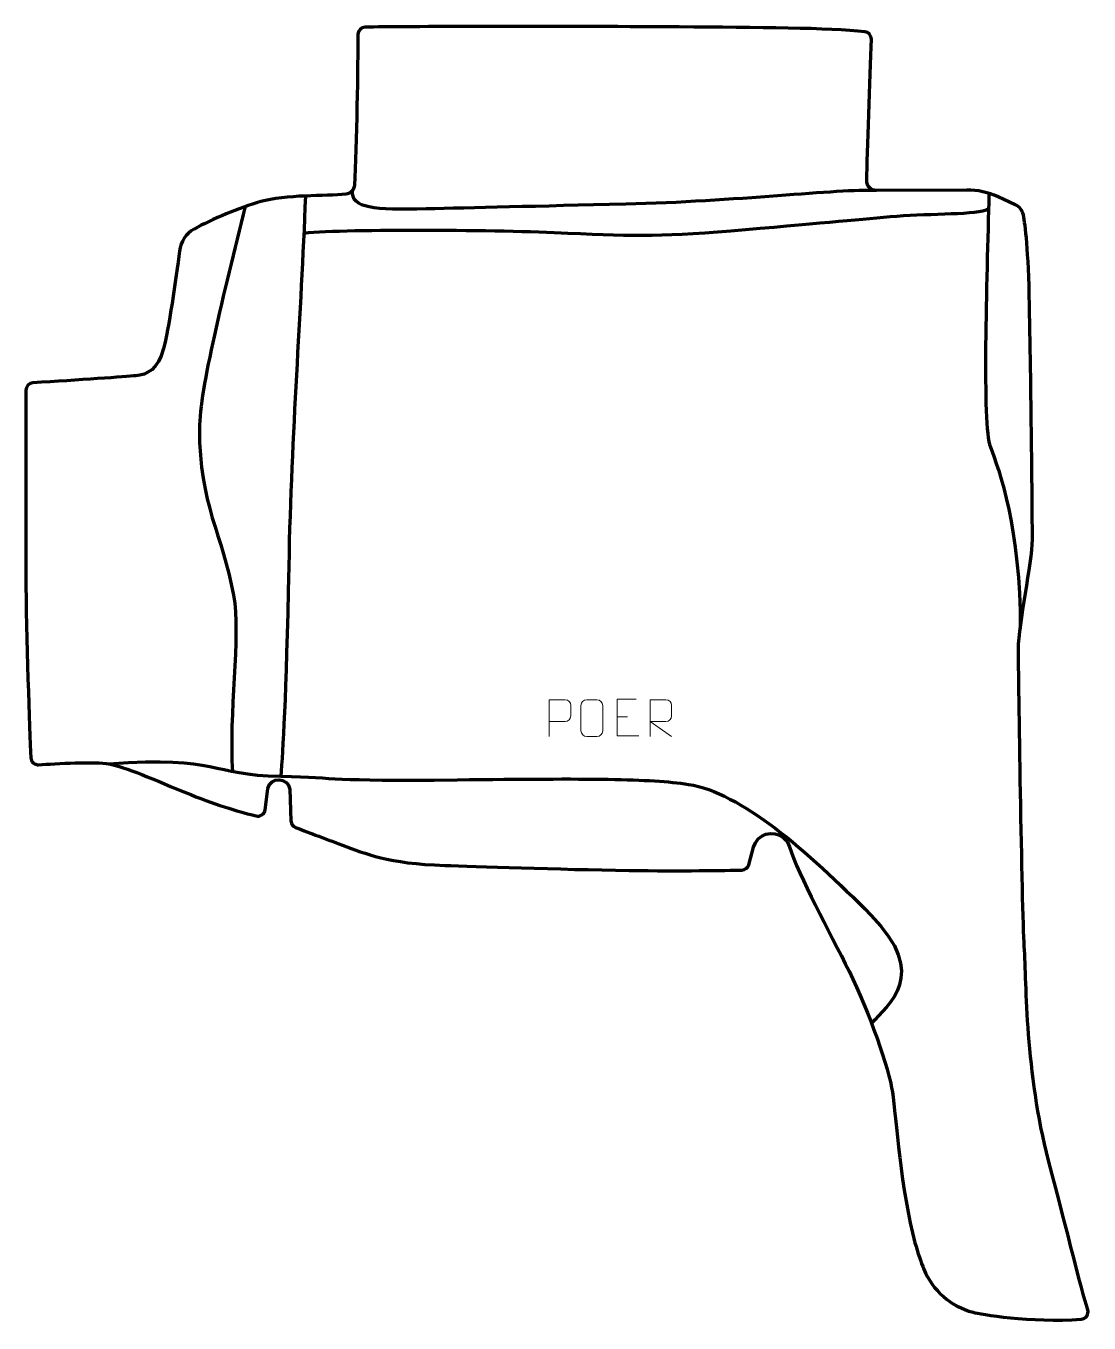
# Model space of a CAD drawing. Header units: millimetres. Extents: x -362 to 363, y -444 to 442.
import ezdxf

# ---------------------------------------------------------------- set-up
doc = ezdxf.new("R2010")
doc.units = ezdxf.units.MM
doc.header["$MEASUREMENT"] = 0
for name, color, linetype in [('layer 1', 7, 'Continuous'), ('layer 2', 7, 'Continuous'), ('layer 3', 7, 'Continuous')]:
    doc.layers.add(name, color=color, linetype=linetype)

msp = doc.modelspace()

# ---------------------------------------------------------------- linework, layer by layer
at = {"layer": 'layer 1', "color": 250, "lineweight": 9}
for points, knots in [([(-5.2438, -43.0918), (-5.2438, -43.0918), (-5.2438, -18.1382), (-5.2438, -18.1382), (-5.2438, -18.1382), (-1.6488, -18.1382), (1.9465, -18.1382), (5.5419, -18.1382), (5.5419, -18.1382), (7.8671, -18.1761), (9.4245, -19.6662), (9.4203, -22.0323), (9.4203, -22.0323), (9.4199, -24.068), (9.4199, -27.1273), (9.4203, -29.1633), (9.4203, -29.1633), (9.4138, -31.0387), (7.6016, -32.9806), (5.592, -32.9997), (5.592, -32.9997), (5.592, -32.9997), (-5.2438, -32.9997), (-5.2438, -32.9997)], [0, 0, 0, 0, 0.14285714, 0.14285714, 0.14285714, 0.14285714, 0.28571429, 0.28571429, 0.28571429, 0.28571429, 0.42857143, 0.42857143, 0.42857143, 0.42857143, 0.57142857, 0.57142857, 0.57142857, 0.57142857, 0.71428571, 0.71428571, 0.71428571, 0.71428571, 1, 1, 1, 1]), ([(20.276, -18.1428), (22.6017, -18.1428), (24.9278, -18.1428), (27.2539, -18.1428), (27.2539, -18.1428), (29.2005, -18.1072), (31.1919, -19.5988), (31.2186, -22.0364), (31.2186, -22.0364), (31.2182, -27.7833), (31.2182, -33.5306), (31.2186, -39.2783), (31.2186, -39.2783), (31.0788, -41.6017), (29.4016, -43.0813), (27.2539, -43.0921), (27.2539, -43.0921), (24.922, -43.0917), (22.5901, -43.0917), (20.2586, -43.0921), (20.2586, -43.0921), (18.3336, -43.1975), (16.3615, -41.313), (16.3727, -39.2957), (16.3727, -39.2957), (16.373, -33.5256), (16.373, -27.7559), (16.3727, -21.9866), (16.3727, -21.9866), (16.3769, -19.8485), (18.1236, -18.1293), (20.276, -18.1428)], [0, 0, 0, 0, 0.11111111, 0.11111111, 0.11111111, 0.11111111, 0.22222222, 0.22222222, 0.22222222, 0.22222222, 0.33333333, 0.33333333, 0.33333333, 0.33333333, 0.44444444, 0.44444444, 0.44444444, 0.44444444, 0.55555556, 0.55555556, 0.55555556, 0.55555556, 0.66666667, 0.66666667, 0.66666667, 0.66666667, 0.77777778, 0.77777778, 0.77777778, 0.77777778, 1, 1, 1, 1]), ([(53.9241, -17.7776), (53.9241, -17.7776), (41.0502, -17.7776), (41.0502, -17.7776), (41.0502, -17.7776), (41.0502, -17.7776), (41.0502, -42.7312), (41.0502, -42.7312), (41.0502, -42.7312), (41.0502, -42.7312), (55.916, -42.7312), (55.916, -42.7312)], [0, 0, 0, 0, 0.25, 0.25, 0.25, 0.25, 0.5, 0.5, 0.5, 0.5, 1, 1, 1, 1]), ([(63.5089, -43.0879), (63.5089, -43.0879), (63.5089, -18.1344), (63.5089, -18.1344), (63.5089, -18.1344), (67.1037, -18.1344), (70.6992, -18.1344), (74.2944, -18.1344), (74.2944, -18.1344), (76.6197, -18.1721), (78.177, -19.6621), (78.1729, -22.0285), (78.1729, -22.0285), (78.1725, -24.064), (78.1725, -27.1234), (78.1729, -29.1594), (78.1729, -29.1594), (78.1664, -31.0349), (76.3541, -32.9767), (74.3446, -32.9958), (74.3446, -32.9958), (74.3446, -32.9958), (63.5089, -32.9958), (63.5089, -32.9958), (63.5089, -32.9958), (63.5089, -32.9958), (78.1636, -43.0879), (78.1636, -43.0879)], [0, 0, 0, 0, 0.125, 0.125, 0.125, 0.125, 0.25, 0.25, 0.25, 0.25, 0.375, 0.375, 0.375, 0.375, 0.5, 0.5, 0.5, 0.5, 0.625, 0.625, 0.625, 0.625, 0.75, 0.75, 0.75, 0.75, 1, 1, 1, 1])]:
    msp.add_open_spline(points, degree=3, knots=knots, dxfattribs=at)
msp.add_open_spline([(41.0502, -29.6573), (41.0502, -29.6573), (48.2183, -29.6573), (48.2183, -29.6573)], degree=3, dxfattribs=at)
at = {"layer": 'layer 2', "color": 230, "lineweight": 200}
msp.add_open_spline([(-353.6565, -62.4227), (-356.4534, -62.6016), (-358.848, -60.4457), (-358.964, -57.6454), (-358.964, -57.6454), (-359.7346, -39.0621), (-362.2992, 25.9016), (-362.2992, 67.1889), (-362.2992, 67.1889), (-362.2992, 67.1889), (-362.2992, 193.2234), (-362.2992, 193.2234), (-362.2992, 193.2234), (-362.2992, 195.8692), (-360.2404, 198.0575), (-357.5992, 198.2187), (-357.5992, 198.2187), (-326.293, 200.1311), (-294.4611, 202.3162), (-287.3213, 203.0687), (-287.3213, 203.0687), (-279.8233, 203.8586), (-272.3254, 207.0187), (-268.3792, 221.6336), (-268.3792, 221.6336), (-265.1647, 233.5385), (-259.8553, 269.8185), (-257.5704, 288.201), (-257.5704, 288.201), (-256.7855, 294.5161), (-253.0567, 300.0988), (-247.4941, 303.1898), (-247.4941, 303.1898), (-235.3141, 309.9579), (-216.9492, 317.7119), (-202.0828, 321.9633), (-202.0828, 321.9633), (-185.6518, 326.6623), (-157.5382, 325.6572), (-144.1337, 326.9455), (-144.1337, 326.9455), (-140.8977, 327.2567), (-138.3813, 329.8905), (-138.1876, 333.1357), (-138.1876, 333.1357), (-136.6446, 358.9975), (-135.9302, 416.6241), (-135.806, 436.0153), (-135.806, 436.0153), (-135.7888, 438.7274), (-133.6132, 440.9284), (-130.9014, 440.9764), (-130.9014, 440.9764), (-105.3881, 441.4279), (-4.6507, 441.8199), (83.2812, 441.1023), (83.2812, 441.1023), (136.987, 440.6642), (185.9163, 440.5513), (210.0113, 437.8913), (210.0113, 437.8913), (212.6184, 437.6035), (214.5622, 435.3598), (214.4648, 432.739), (214.4648, 432.739), (213.4707, 406.0588), (211.8695, 354.8055), (211.2979, 336.3241), (211.2979, 336.3241), (211.182, 332.5776), (214.1946, 329.4838), (217.9393, 329.5025), (217.9393, 329.5025), (217.9393, 329.5025), (279.6888, 329.8083), (279.6888, 329.8083), (279.6888, 329.8083), (287.0068, 329.8447), (294.2437, 328.2723), (300.8876, 325.2032), (300.8876, 325.2032), (300.8876, 325.2032), (312.5868, 319.7983), (312.5868, 319.7983), (312.5868, 319.7983), (315.4492, 318.4761), (317.5285, 315.8849), (318.1762, 312.7992), (318.1762, 312.7992), (319.6554, 305.7531), (321.657, 289.3253), (322.37, 251.2585), (322.37, 251.2585), (323.5539, 188.0587), (324.3431, 107.479), (324.3431, 91.284), (324.3431, 91.284), (324.3431, 75.089), (314.8724, 34.0091), (314.8724, 16.6288), (314.8724, 16.6288), (314.8724, -0.7511), (317.2399, -160.3305), (318.8186, -186.4005), (318.8186, -186.4005), (320.3969, -212.4707), (319.6077, -272.1156), (335.3924, -332.5502), (335.3924, -332.5502), (349.1264, -385.1314), (357.4241, -418.7751), (362.0889, -434.443), (362.0889, -434.443), (362.9991, -437.4998), (360.8489, -440.605), (357.6686, -440.8501), (357.6686, -440.8501), (323.2608, -443.5006), (288.0969, -437.2836), (283.8922, -436.1769), (283.8922, -436.1769), (268.6878, -432.176), (256.2506, -421.266), (250.2961, -406.7027), (250.2961, -406.7027), (248.2581, -401.7186), (246.1958, -395.7553), (244.235, -388.6401), (244.235, -388.6401), (234.764, -354.2753), (231.2122, -302.1352), (228.8447, -285.9402), (228.8447, -285.9402), (226.4769, -269.7453), (213.0597, -231.4304), (199.2481, -203.3856), (199.2481, -203.3856), (186.1791, -176.8493), (164.6314, -137.9358), (158.6733, -118.4336), (158.6733, -118.4336), (157.9759, -116.15), (156.6428, -114.1117), (154.8323, -112.5542), (154.8323, -112.5542), (154.7586, -112.4907), (154.6841, -112.4268), (154.6093, -112.363), (154.6093, -112.363), (147.5044, -106.3012), (136.5044, -109.7316), (134.0389, -118.7444), (134.0389, -118.7444), (134.0389, -118.7444), (130.7803, -130.6566), (130.7803, -130.6566), (130.7803, -130.6566), (130.1947, -132.7973), (128.2699, -134.2959), (126.0509, -134.3389), (126.0509, -134.3389), (115.5808, -134.5411), (84.4461, -135.0328), (49.2124, -134.5555), (49.2124, -134.5555), (0.5457, -133.8962), (-55.9417, -131.727), (-76.593, -131.1008), (-76.593, -131.1008), (-115.6603, -129.9158), (-130.2614, -123.2007), (-146.4409, -117.2758), (-146.4409, -117.2758), (-158.6413, -112.8078), (-172.3069, -107.5624), (-178.2907, -105.2524), (-178.2907, -105.2524), (-180.1633, -104.5295), (-181.4213, -102.759), (-181.4893, -100.7527), (-181.4893, -100.7527), (-181.4893, -100.7527), (-182.221, -79.1832), (-182.221, -79.1832), (-182.221, -79.1832), (-183.612, -70.9888), (-195.1912, -70.5038), (-197.2613, -78.5531), (-197.2613, -78.5531), (-197.2613, -78.5531), (-199.1289, -93.1585), (-199.1289, -93.1585), (-199.1289, -93.1585), (-199.5092, -96.1334), (-202.4017, -98.109), (-205.31, -97.3763), (-205.31, -97.3763), (-213.9205, -95.207), (-231.5408, -90.3525), (-249.8309, -82.8492), (-249.8309, -82.8492), (-275.487, -72.3245), (-294.834, -63.9044), (-305.7697, -61.7997), (-305.7697, -61.7997), (-314.3567, -60.1466), (-342.1267, -61.6854), (-353.6565, -62.4227)], degree=3, knots=[0, 0, 0, 0, 0.01886792, 0.01886792, 0.01886792, 0.01886792, 0.03773585, 0.03773585, 0.03773585, 0.03773585, 0.05660377, 0.05660377, 0.05660377, 0.05660377, 0.0754717, 0.0754717, 0.0754717, 0.0754717, 0.09433962, 0.09433962, 0.09433962, 0.09433962, 0.11320755, 0.11320755, 0.11320755, 0.11320755, 0.13207547, 0.13207547, 0.13207547, 0.13207547, 0.1509434, 0.1509434, 0.1509434, 0.1509434, 0.16981132, 0.16981132, 0.16981132, 0.16981132, 0.18867925, 0.18867925, 0.18867925, 0.18867925, 0.20754717, 0.20754717, 0.20754717, 0.20754717, 0.22641509, 0.22641509, 0.22641509, 0.22641509, 0.24528302, 0.24528302, 0.24528302, 0.24528302, 0.26415094, 0.26415094, 0.26415094, 0.26415094, 0.28301887, 0.28301887, 0.28301887, 0.28301887, 0.30188679, 0.30188679, 0.30188679, 0.30188679, 0.32075472, 0.32075472, 0.32075472, 0.32075472, 0.33962264, 0.33962264, 0.33962264, 0.33962264, 0.35849057, 0.35849057, 0.35849057, 0.35849057, 0.37735849, 0.37735849, 0.37735849, 0.37735849, 0.39622642, 0.39622642, 0.39622642, 0.39622642, 0.41509434, 0.41509434, 0.41509434, 0.41509434, 0.43396226, 0.43396226, 0.43396226, 0.43396226, 0.45283019, 0.45283019, 0.45283019, 0.45283019, 0.47169811, 0.47169811, 0.47169811, 0.47169811, 0.49056604, 0.49056604, 0.49056604, 0.49056604, 0.50943396, 0.50943396, 0.50943396, 0.50943396, 0.52830189, 0.52830189, 0.52830189, 0.52830189, 0.54716981, 0.54716981, 0.54716981, 0.54716981, 0.56603774, 0.56603774, 0.56603774, 0.56603774, 0.58490566, 0.58490566, 0.58490566, 0.58490566, 0.60377358, 0.60377358, 0.60377358, 0.60377358, 0.62264151, 0.62264151, 0.62264151, 0.62264151, 0.64150943, 0.64150943, 0.64150943, 0.64150943, 0.66037736, 0.66037736, 0.66037736, 0.66037736, 0.67924528, 0.67924528, 0.67924528, 0.67924528, 0.69811321, 0.69811321, 0.69811321, 0.69811321, 0.71698113, 0.71698113, 0.71698113, 0.71698113, 0.73584906, 0.73584906, 0.73584906, 0.73584906, 0.75471698, 0.75471698, 0.75471698, 0.75471698, 0.77358491, 0.77358491, 0.77358491, 0.77358491, 0.79245283, 0.79245283, 0.79245283, 0.79245283, 0.81132075, 0.81132075, 0.81132075, 0.81132075, 0.83018868, 0.83018868, 0.83018868, 0.83018868, 0.8490566, 0.8490566, 0.8490566, 0.8490566, 0.86792453, 0.86792453, 0.86792453, 0.86792453, 0.88679245, 0.88679245, 0.88679245, 0.88679245, 0.90566038, 0.90566038, 0.90566038, 0.90566038, 0.9245283, 0.9245283, 0.9245283, 0.9245283, 0.94339623, 0.94339623, 0.94339623, 0.94339623, 0.96226415, 0.96226415, 0.96226415, 0.96226415, 1, 1, 1, 1], dxfattribs=at)
at = {"layer": 'layer 3', "color": 142, "lineweight": 200}
for points, knots in [([(217.9393, 329.5023), (192.315, 330.5246), (120.8235, 321.8954), (46.905, 320.1671), (46.905, 320.1671), (-13.7565, 318.7486), (-58.6796, 317.5957), (-89.2111, 316.9699), (-89.2111, 316.9699), (-124.5746, 316.2449), (-140.6309, 316.9106), (-139.4731, 329.5884)], [0, 0, 0, 0, 0.25, 0.25, 0.25, 0.25, 0.5, 0.5, 0.5, 0.5, 1, 1, 1, 1]), ([(294.6567, 327.5887), (293.3172, 267.3734), (289.8243, 169.3594), (295.6568, 154.4182), (295.6568, 154.4182), (301.4889, 139.477), (316.4749, 97.4898), (315.9969, 30.6345)], [0, 0, 0, 0, 0.33333333, 0.33333333, 0.33333333, 0.33333333, 1, 1, 1, 1]), ([(-171.6687, 325.7469), (-174.6392, 243.4675), (-181.2136, 166.371), (-183.0064, 73.1382), (-183.0064, 73.1382), (-184.7992, -20.0942), (-187.1909, -51.8612), (-188.3856, -70.3425)], [0, 0, 0, 0, 0.33333333, 0.33333333, 0.33333333, 0.33333333, 1, 1, 1, 1]), ([(-212.6436, 318.5741), (-227.2324, 260.2014), (-243.9664, 193.2653), (-243.9664, 166.9685), (-243.9664, 166.9685), (-243.9664, 114.9737), (-228.3048, 94.6537), (-220.658, 53.4161), (-220.658, 53.4161), (-215.5505, 25.8726), (-224.3445, -29.5587), (-221.3061, -66.9605)], [0, 0, 0, 0, 0.25, 0.25, 0.25, 0.25, 0.5, 0.5, 0.5, 0.5, 1, 1, 1, 1]), ([(294.4046, 316.7722), (286.7429, 312.595), (255.267, 313.7906), (231.7597, 311.7984), (231.7597, 311.7984), (208.2524, 309.8059), (183.9481, 307.4155), (128.5662, 302.6343), (128.5662, 302.6343), (73.1843, 297.8531), (54.6578, 298.0002), (7.5011, 300.2594), (7.5011, 300.2594), (-39.6558, 302.5183), (-141.1224, 303.3445), (-172.702, 300.2488)], [0, 0, 0, 0, 0.2, 0.2, 0.2, 0.2, 0.4, 0.4, 0.4, 0.4, 0.6, 0.6, 0.6, 0.6, 1, 1, 1, 1]), ([(-305.7696, -61.7996), (-229.3241, -56.2518), (-237.6144, -69.3755), (-188.3856, -70.3425), (-188.3856, -70.3425), (-146.5409, -71.1644), (-158.7075, -73.7136), (-68.0221, -72.7025), (-68.0221, -72.7025), (22.6636, -71.6911), (63.0648, -71.7296), (89.7168, -75.8458), (89.7168, -75.8458), (125.3787, -81.353), (170.1363, -120.3293), (214.126, -165.0622), (214.126, -165.0622), (254.7413, -206.364), (225.4653, -226.114), (214.5761, -238.9141)], [0, 0, 0, 0, 0.16666667, 0.16666667, 0.16666667, 0.16666667, 0.33333333, 0.33333333, 0.33333333, 0.33333333, 0.5, 0.5, 0.5, 0.5, 0.66666667, 0.66666667, 0.66666667, 0.66666667, 1, 1, 1, 1])]:
    msp.add_open_spline(points, degree=3, knots=knots, dxfattribs=at)

doc.saveas('drawing.dxf')
